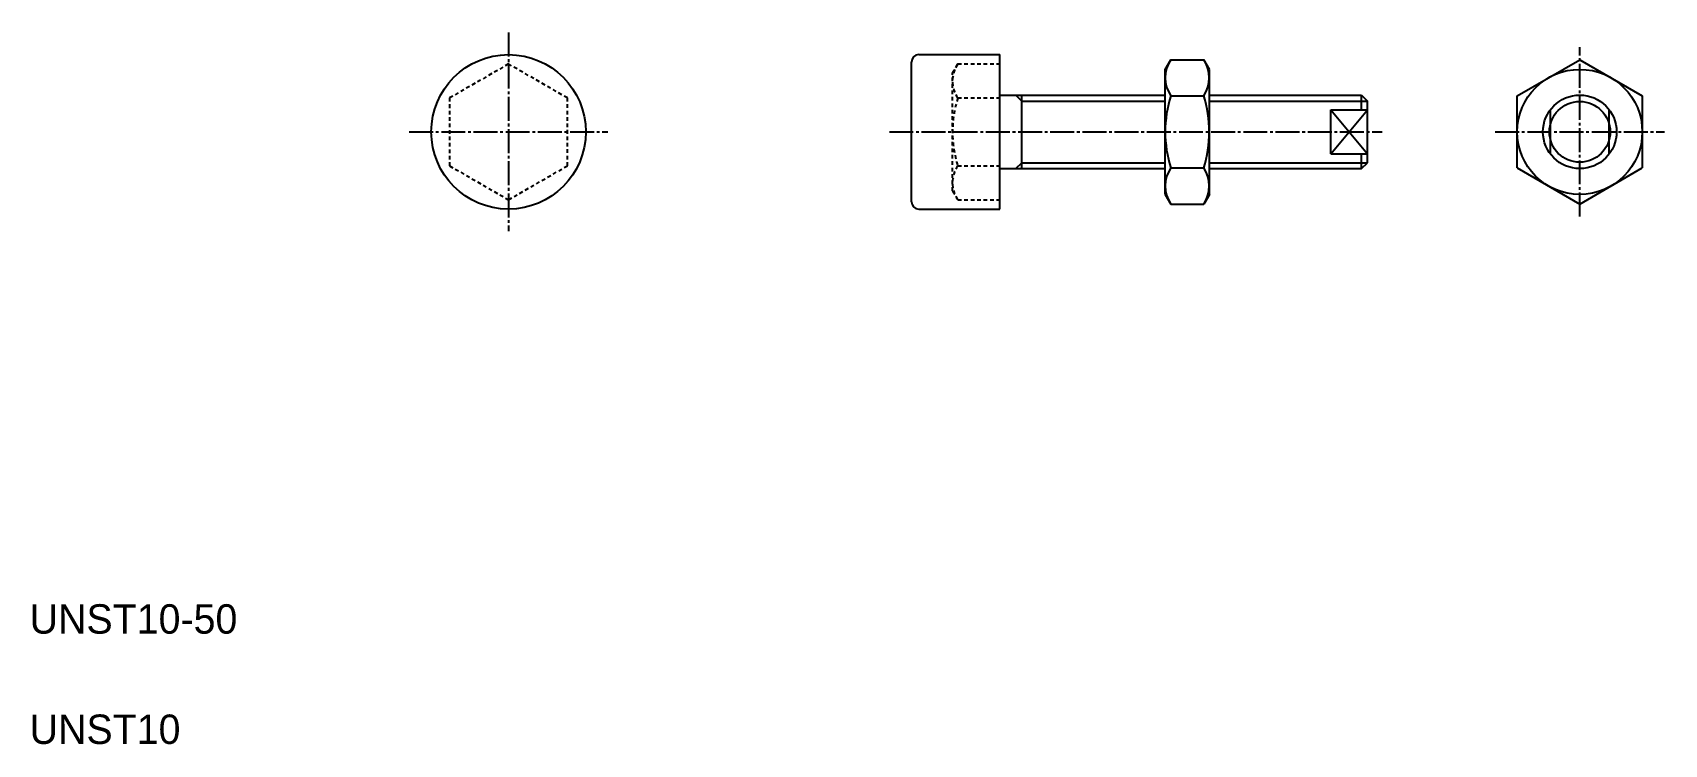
# Model space of a CAD drawing. Extents: x 10 to 232, y 10 to 107.
import ezdxf

# ---------------------------------------------------------------- set-up
doc = ezdxf.new("R2010")
doc.units = 0
doc.header["$LTSCALE"] = 0.25
doc.linetypes.add('CENTER', pattern=[17.5, 13, -1.5, 1.5, -1.5])
doc.linetypes.add('DASHED', pattern=[3.5, 2, -1.5])
doc.layers.get('0').update_dxf_attribs({"linetype": 'CONTINUOUS'})
doc.layers.add('CENTER', color=1, linetype='CENTER')

msp = doc.modelspace()

# ---------------------------------------------------------------- linework, layer by layer
at = {"color": 3, "linetype": 'DASHED'}
for p, q in [((75.1, 102.47), (67.1, 97.86)), ((83.1, 97.86), (75.1, 102.47)), ((135.47, 101.24), (136.18, 102.47)), ((136.18, 102.47), (141.87, 102.47)), ((135.47, 85.24), (135.47, 101.24)), ((67.1, 97.86), (67.1, 88.62)), ((83.1, 88.62), (83.1, 97.86)), ((136.18, 97.86), (141.87, 97.86)), ((67.1, 88.62), (75.1, 84)), ((75.1, 84), (83.1, 88.62)), ((136.18, 88.62), (141.87, 88.62)), ((135.47, 85.24), (136.18, 84)), ((136.18, 84), (141.87, 84))]:
    msp.add_line(p, q, dxfattribs=at)
at = {"color": 7, "linetype": 'CONTINUOUS'}
for p, q in [((129.87, 83.74), (129.87, 102.74)), ((130.87, 103.74), (141.87, 103.74)), ((141.87, 82.74), (141.87, 103.74)), ((164.37, 101.74), (165.12, 103.05)), ((165.12, 103.05), (169.61, 103.05)), ((170.37, 101.74), (169.61, 103.05)), ((164.37, 84.74), (164.37, 101.74)), ((170.37, 84.74), (170.37, 101.74)), ((141.87, 98.24), (164.37, 98.24)), ((144.87, 88.24), (144.87, 98.24)), ((165.12, 98.14), (169.61, 98.14)), ((170.37, 98.24), (191.05, 98.24)), ((191.05, 96.24), (191.05, 98.24)), ((191.05, 98.24), (191.87, 97.42)), ((186.87, 96.24), (191.87, 96.24)), ((186.87, 90.24), (186.87, 96.24)), ((191.87, 89.05), (191.87, 97.42)), ((216.72, 90.24), (216.72, 96.24)), ((224.72, 90.24), (224.72, 96.24)), ((186.87, 90.24), (191.87, 90.24)), ((191.05, 88.24), (191.05, 90.24)), ((191.05, 88.24), (191.87, 89.05)), ((141.87, 88.24), (164.37, 88.24)), ((165.12, 88.33), (169.61, 88.33)), ((170.37, 88.24), (191.05, 88.24)), ((164.37, 84.74), (165.12, 83.42)), ((170.37, 84.74), (169.61, 83.42)), ((130.87, 82.74), (141.87, 82.74)), ((165.12, 83.42), (169.61, 83.42))]:
    msp.add_line(p, q, dxfattribs=at)
for p, q in [((212.22, 98.14), (220.72, 103.05)), ((220.72, 103.05), (229.22, 98.14)), ((212.22, 88.33), (212.22, 98.14)), ((229.22, 98.14), (229.22, 88.33)), ((69.1, 87.46), (69.1, 87.46)), ((212.22, 88.33), (220.72, 83.42)), ((220.72, 83.42), (229.22, 88.33)), ((71.1, 86.31), (71.1, 86.31))]:
    msp.add_line(p, q)
at = {"color": 3, "linetype": 'CONTINUOUS'}
for p, q in [((144.05, 98.24), (144.87, 97.42)), ((144.87, 97.42), (164.37, 97.42)), ((170.37, 97.42), (191.87, 97.42)), ((186.87, 90.24), (191.87, 96.24)), ((186.87, 96.24), (191.87, 90.24)), ((144.05, 88.24), (144.87, 89.05)), ((144.87, 89.05), (164.37, 89.05)), ((170.37, 89.05), (191.87, 89.05))]:
    msp.add_line(p, q, dxfattribs=at)
at = {"color": 7, "linetype": 'CONTINUOUS'}
for centre, radius in [((75.1, 93.24), 10.5), ((220.72, 93.24), 5)]:
    msp.add_circle(centre, radius, dxfattribs=at)
msp.add_circle((220.72, 93.24), 8.5)
at = {"color": 3}
msp.add_circle((220.72, 93.24), 4.13, dxfattribs=at)
at = {"color": 7, "linetype": 'CONTINUOUS'}
for centre, start, end in [((130.87, 102.74), 90, 180), ((130.87, 83.74), 180, 270)]:
    msp.add_arc(centre, 1, start, end, dxfattribs=at)
at = {"color": 3, "linetype": 'DASHED'}
for centre, radius, start, end in [((139.55, 100.16), 4.09, 145.6157, 214.3843), ((150.75, 93.24), 15.29, 162.412, 197.588), ((139.55, 86.31), 4.09, 145.6157, 214.3843)]:
    msp.add_arc(centre, radius, start, end, dxfattribs=at)
for centre, radius, start, end in [((168.71, 100.6), 4.34, 145.6157, 214.3843), ((166.02, 100.6), 4.34, 325.6157, 34.3843), ((180.61, 93.24), 16.24, 162.412, 197.588), ((154.12, 93.24), 16.24, 342.412, 17.588), ((168.71, 85.88), 4.34, 145.6157, 214.3843), ((166.02, 85.88), 4.34, 325.6157, 34.3843)]:
    msp.add_arc(centre, radius, start, end)
at = {"layer": 'CENTER', "color": 1, "linetype": 'CENTER'}
for p, q in [((75.1, 106.74), (75.1, 79.74)), ((220.72, 81.74), (220.72, 104.74)), ((61.6, 93.24), (88.6, 93.24)), ((126.87, 93.24), (193.87, 93.24)), ((209.22, 93.24), (232.22, 93.24))]:
    msp.add_line(p, q, dxfattribs=at)

# ---------------------------------------------------------------- texts
for s, p in [('UNST10-50', (10, 25)), ('UNST10', (10, 10))]:
    msp.add_text(s, height=4).set_placement(p)

doc.saveas('drawing.dxf')
